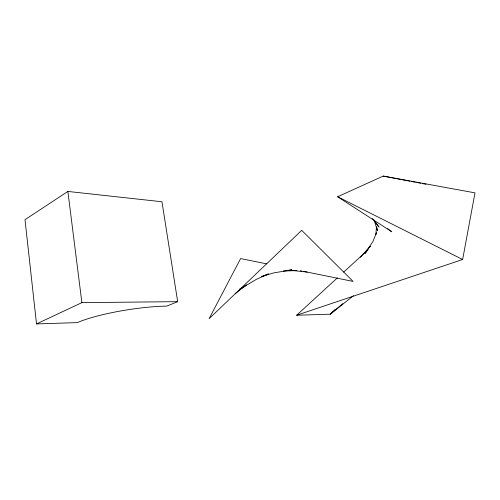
<?xml version="1.0" encoding="UTF-8"?>
<svg xmlns="http://www.w3.org/2000/svg" width="500" height="500" viewBox="0 0 500 500"><rect width="100%" height="100%" fill="white"/><g stroke="black" fill="none" stroke-linecap="round" stroke-linejoin="round"><path stroke-width="0.75" d="M376.425 226.769L375.919 234.419L376.438 232.975M337.388 277.869L296.625 315.231L462.644 259.5L475 192.862L383.212 176.081L337.625 196.75L391.781 231.781L387.663 228.619M376.362 232.906L373.056 241.256L365.144 253.419L368.2 249.256M369.513 247.469L370.387 246.281M360.381 257.281L370.156 246.244M335.275 309.288L330.262 314.181L296.625 315.231M343.706 272.081L365.525 252.087M342.825 303.65L330.262 314.181L353.481 295.7M235.119 293.756L246.481 284.956L243.419 286.906M67.875 191.444L25 219.688L36.519 323.919L77.369 322.619A61.75 10.644 -8.9 0 1 166.856 306.087L177.675 301.663L161.969 201.756L67.875 191.444L81.888 302.638L36.519 323.919M242.194 287.681L239.744 289.244L256.212 279.444L268.488 273.919L261.644 276.494M261.7 276.525L273.531 272.95L291.794 269.806L283.4 271.044L297.006 270.581L291.881 270.312M81.888 302.638L177.675 301.663M292.094 270.456L307.219 272.094M383.212 176.081L409.938 181.181M411.469 181.475L415.281 182.2M416.812 182.494L420.631 183.225M422.156 183.512L425.975 184.244M266.637 263.85L240.613 258.562L209.119 318.656L301.712 230.35L353.125 281.425L303.375 271.312M300.312 270.694L301.844 271.006M337.625 196.75L462.644 259.5M372.506 218.463L378.988 227.075L374.375 220.831L377.425 230.812L377.106 227.975"/></g></svg>
